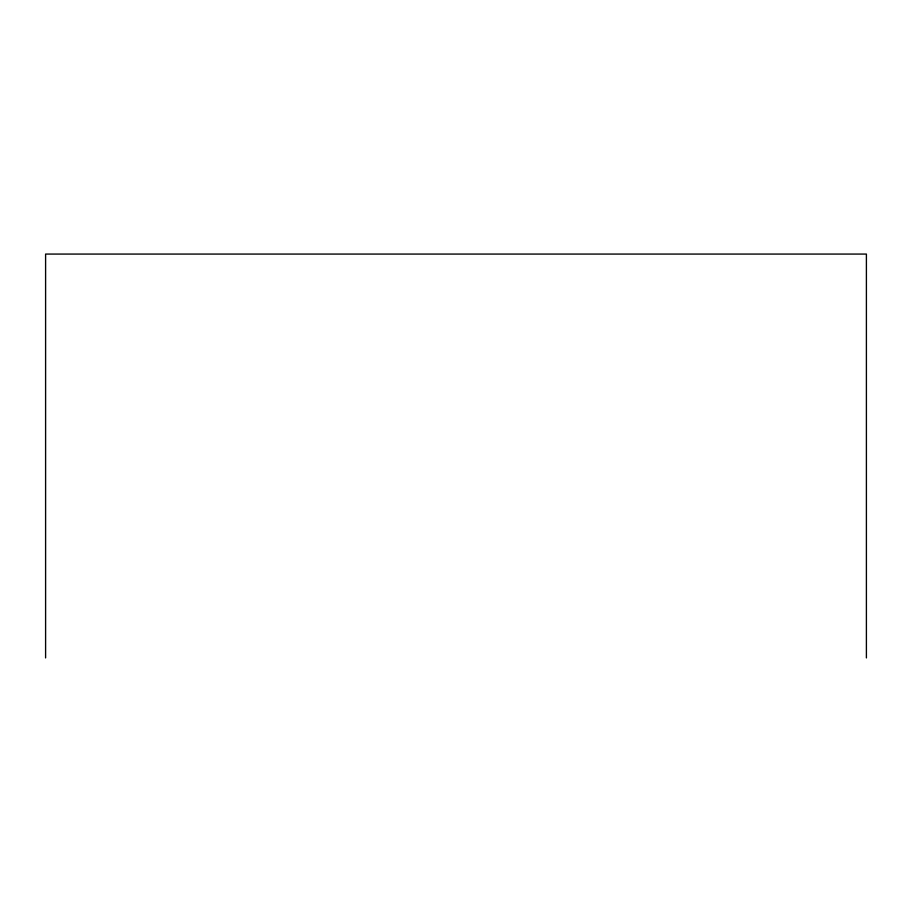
<?xml version="1.0" encoding="UTF-8"?>
<svg xmlns="http://www.w3.org/2000/svg" width="912" height="912" viewBox="0 0 912 912"><rect width="100%" height="100%" fill="white"/><g stroke="black" fill="none" stroke-linecap="round" stroke-linejoin="round"><path stroke-width="1.37" d="M866.4 657.928L866.4 254.072L45.6 254.072L45.6 657.928"/></g></svg>
